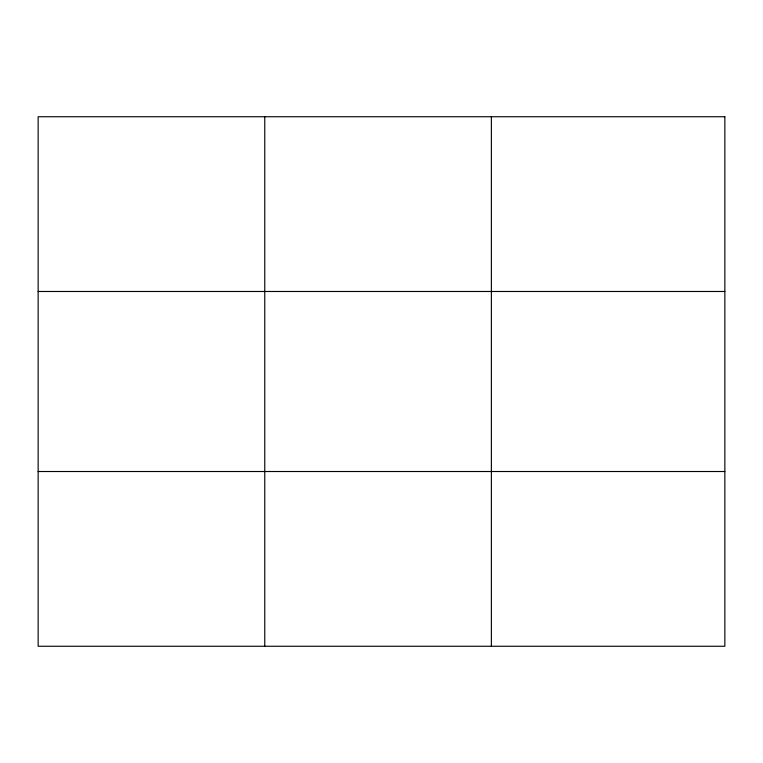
<?xml version="1.0" encoding="UTF-8"?>
<svg xmlns="http://www.w3.org/2000/svg" width="763" height="763" viewBox="0 0 763 763"><rect width="100%" height="100%" fill="white"/><g stroke="black" fill="none" stroke-linecap="round" stroke-linejoin="round"><path stroke-width="1.14" d="M264.761 646.261L264.761 116.739M491.372 646.261L491.372 116.739M38.15 291.485L724.85 291.485M38.15 471.515L724.85 471.515M724.85 116.739L724.85 646.261L38.15 646.261L38.15 116.739L724.85 116.739"/></g></svg>
